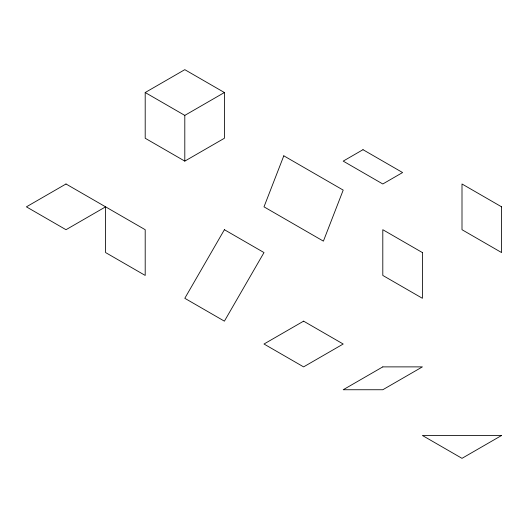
<?xml version="1.0" encoding="UTF-8"?>
<svg xmlns="http://www.w3.org/2000/svg" width="528" height="528" viewBox="0 0 528 528"><rect width="100%" height="100%" fill="white"/><g stroke="black" fill="none" stroke-linecap="round" stroke-linejoin="round"><path stroke-width="0.79" d="M145.2 92.525L184.8 69.663L224.4 92.525L224.4 138.257L184.8 161.119L145.2 138.257L145.2 92.525L184.8 115.394L224.4 92.525M184.8 115.394L184.8 161.119M283.8 155.813L264 206.844L323.4 241.138L343.2 190.106L283.8 155.813M224.4 229.706L184.8 298.294L224.4 321.156L264 252.569L224.4 229.706M66 183.982L26.4 206.844L66 229.706L105.6 206.844L105.6 252.569L145.2 275.431L145.2 229.706L66 183.982M363 149.688L343.2 161.119L382.8 183.982L402.6 172.55L363 149.688M303.6 321.156L264 344.018L303.6 366.881L343.2 344.018L303.6 321.156M382.8 366.881L343.2 389.743L382.8 389.743L422.4 366.881L382.8 366.881M501.6 435.475L462 458.337L422.4 435.475L501.6 435.475M501.6 206.844L462 183.982L462 229.706L501.6 252.569L501.6 206.844M422.4 252.569L382.8 229.706L382.8 275.431L422.4 298.294L422.4 252.569"/></g></svg>
